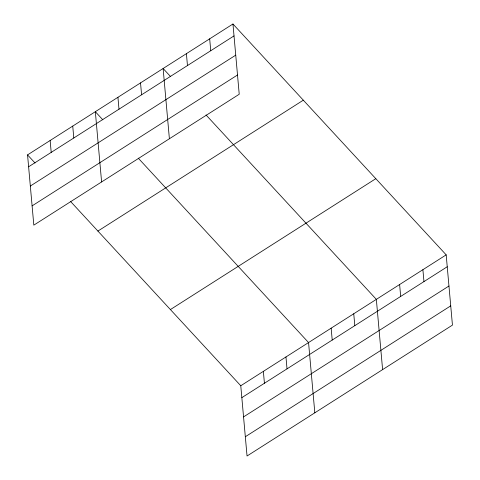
<?xml version="1.0" encoding="UTF-8"?>
<svg xmlns="http://www.w3.org/2000/svg" width="480" height="480" viewBox="0 0 480 480"><rect width="100%" height="100%" fill="white"/><g stroke="black" fill="none" stroke-linecap="round" stroke-linejoin="round"><path stroke-width="0.72" d="M232.956 24L239.226 94.248L33.822 225.138L27.552 154.89L232.956 24L446.178 254.862L452.448 325.11L247.044 456L240.774 385.752L70.464 201.354M28.614 166.782L234.018 35.898M30.33 186.042L235.74 55.152M32.1 205.878L237.51 74.994M97.914 231.072L303.324 100.182M170.406 309.57L375.816 178.68M240.774 385.752L446.178 254.862M241.836 397.65L447.24 266.76M243.552 416.904L448.962 286.014M245.322 436.746L450.732 305.856M170.604 76.608L163.122 68.502L169.392 138.75M206.034 114.972L376.344 299.364L382.608 369.612M102.822 119.802L95.334 111.696L101.604 181.944M138.252 158.16L308.556 342.558L314.826 412.806M27.552 154.89L35.034 162.996M422.898 269.7L423.96 281.592M399.624 284.532L400.68 296.43M353.748 313.764L354.81 325.662M331.152 328.164L332.214 340.056M285.96 356.958L287.022 368.85M263.364 371.352L264.426 383.25M209.682 38.832L210.738 50.73M186.402 53.67L187.464 65.562M140.526 82.902L141.588 94.794M117.93 97.296L118.992 109.194M72.738 126.096L73.8 137.988M50.148 140.49L51.204 152.388"/></g></svg>
